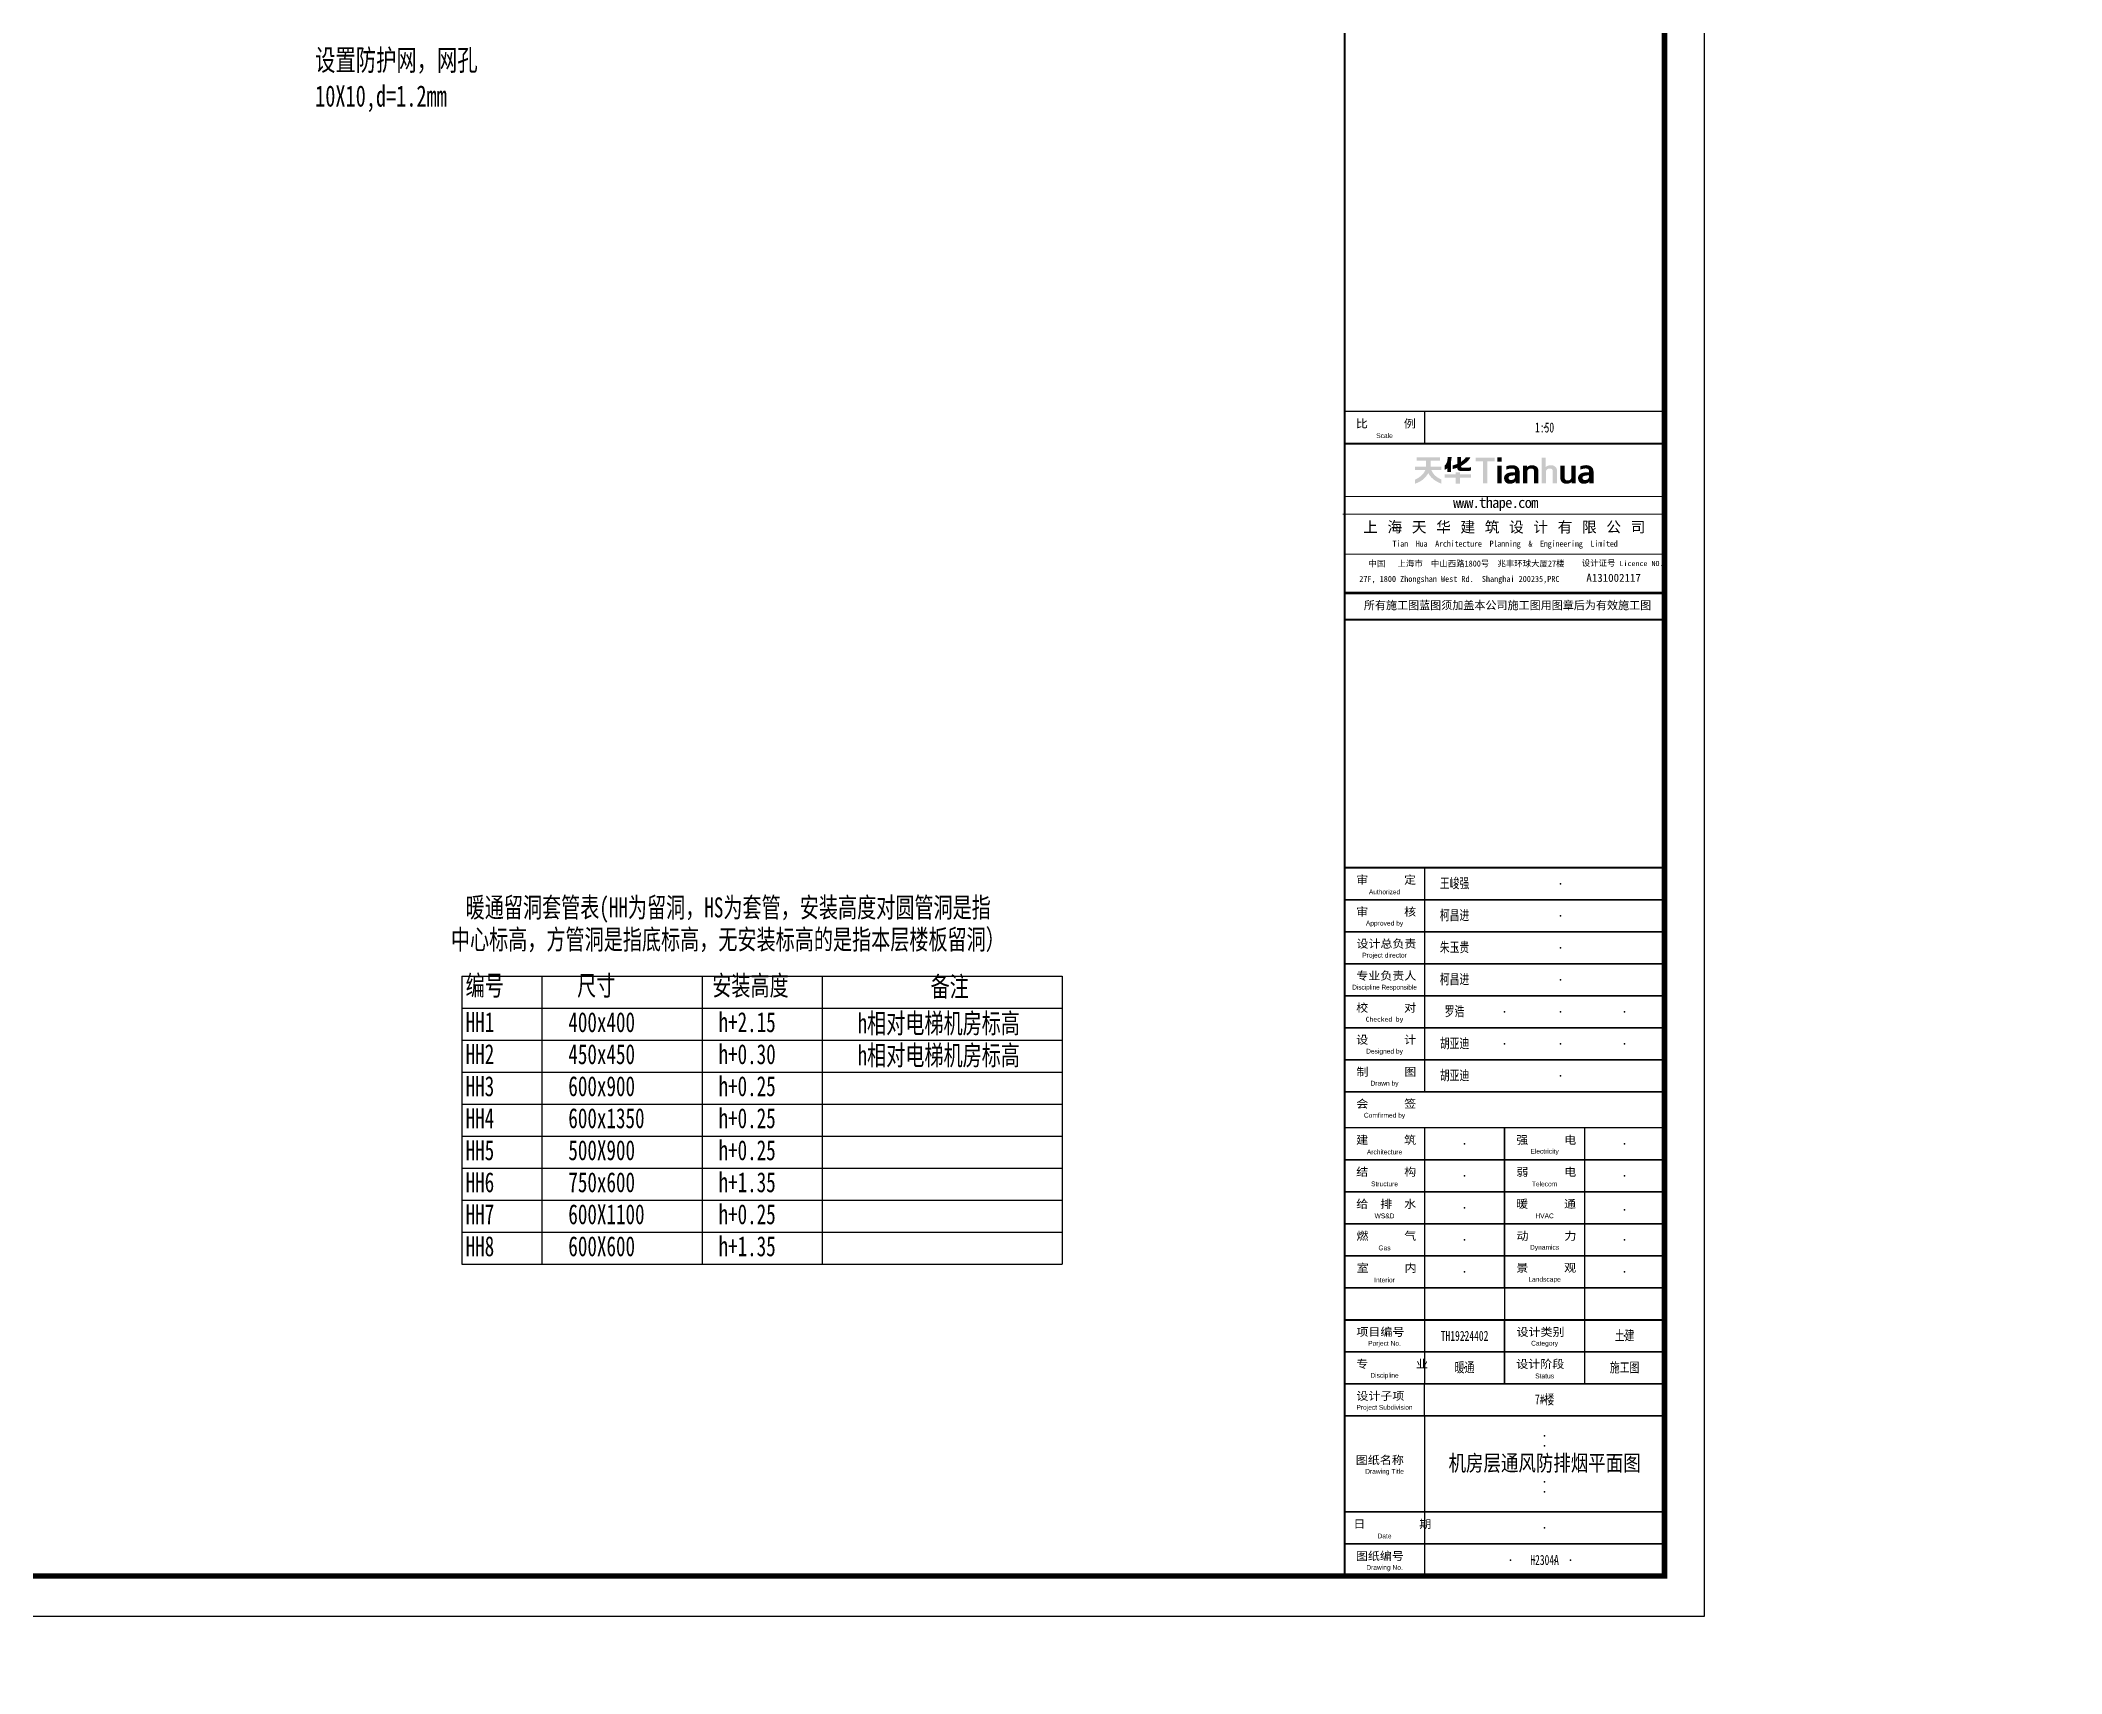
# Model space of a CAD drawing. Extents: x 3076 to 2381076, y 96010 to 1796010.
# Drawn here: x 412408 to 437664, y 864356 to 884762 of the extents above; entities that cross this region are included whole.
import ezdxf
from ezdxf.enums import TextEntityAlignment as Align

# ---------------------------------------------------------------- set-up
doc = ezdxf.new("R2010")
doc.units = 0
doc.header["$LTSCALE"] = 1000
doc.layers.get('0').update_dxf_attribs({"linetype": 'CONTINUOUS'})
for name, color, linetype in [('C-SHET-LOGO', 7, 'CONTINUOUS'), ('C-SHET-SHET', 7, 'CONTINUOUS'), ('H-DIMS', 7, 'CONTINUOUS'), ('H-HOBU-DIMS', 7, 'CONTINUOUS')]:
    doc.layers.add(name, color=color, linetype=linetype)
doc.layers.add('内框', color=8, linetype='CONTINUOUS', plot=False)
doc.styles.add('STYLEP4', font='')
doc.styles.add('TH-STYLE1', font='', dxfattribs={"width": 0.7})
doc.styles.add('TH-STYLE2', font='', dxfattribs={"width": 0.8})
doc.styles.add('TH-STYLEP5', font='')
doc.styles.add('TuKuang', font='', dxfattribs={"width": 1.1})
doc.styles.add('黑体', font='simhei.ttf')
doc.styles.get('STYLEP4').set_extended_font_data('Century Gothic')
doc.styles.get('TH-STYLE1').set_extended_font_data('SimSun')
doc.styles.get('TH-STYLE2').set_extended_font_data('SimSun')
doc.styles.get('TH-STYLEP5').set_extended_font_data('SimSun')
doc.styles.get('TuKuang').set_extended_font_data('SimSun')

# ---------------------------------------------------------------- blocks, each defined once
blk = doc.blocks.new('THAPE_A0L_inner')
at = {"layer": '内框'}
blk.add_lwpolyline([(0, 0), (1189, 0), (1189, 841), (0, 841)], close=True, dxfattribs=at)
at = {"layer": '内框', "const_width": 1.4}
blk.add_lwpolyline([(25, 831), (25, 10), (1179, 10), (1179, 831)], close=True, dxfattribs=at)
at = {"layer": '内框', "const_width": 0.5}
blk.add_lwpolyline([(1099, 831), (1099, 10)], dxfattribs=at)
at = {"layer": '内框', "style": '黑体', "width": 0.8}
blk.add_attdef('内框名称', (66.25, 846.96), '', height=9, dxfattribs=at)
blk = doc.blocks.new('TH')
at = {"linetype": 'Continuous'}
h = blk.add_hatch(color=256, dxfattribs=at)
h.dxf.hatch_style = 1
h.paths.add_polyline_path([(2.82, 2.83), (2.82, 2.98), (1.76, 2.98), (1.22, 2.98), (0.16, 2.98), (0.16, 2.83), (0.16, 2.76), (0.16, 2.61), (0.59, 2.61), (0.81, 2.61), (1.24, 2.61), (1.24, 2.34), (1.24, 2.21), (1.24, 1.92), (0.74, 1.92), (0.5, 1.92), (0, 1.92), (0, 1.54), (0.69, 1.54), (1.11, 1.54), (1.15, 1.54), (1.09, 1.43), (1.07, 1.39), (1.04, 1.32), (1.01, 1.28), (1, 1.27), (0.98, 1.23), (0.93, 1.15), (0.9, 1.12), (0.74, 0.94), (0.69, 0.89), (0.61, 0.83), (0.57, 0.8), (0.47, 0.72), (0.41, 0.68), (0.35, 0.64), (0.32, 0.63), (0.26, 0.59), (0, 0.46), (0, 0), (0.14, 0.05), (0.19, 0.07), (0.3, 0.11), (0.39, 0.16), (0.43, 0.18), (0.52, 0.22), (0.58, 0.26), (0.61, 0.28), (0.68, 0.32), (0.82, 0.41), (0.87, 0.45), (0.99, 0.56), (1.07, 0.64), (1.12, 0.68), (1.2, 0.76), (1.26, 0.85), (1.33, 0.94), (1.42, 1.08), (1.44, 1.11), (1.49, 1.19), (1.55, 1.08), (1.58, 1.04), (1.63, 0.96), (1.69, 0.88), (1.7, 0.86), (1.87, 0.67), (1.91, 0.64), (1.98, 0.57), (2.07, 0.49), (2.12, 0.45), (2.21, 0.38), (2.3, 0.32), (2.38, 0.28), (2.41, 0.26), (2.48, 0.21), (2.55, 0.18), (2.59, 0.16), (2.66, 0.12), (2.78, 0.07), (2.84, 0.05), (2.98, 0), (2.98, 0.2), (2.98, 0.28), (2.98, 0.46), (2.79, 0.56), (2.75, 0.58), (2.65, 0.63), (2.62, 0.65), (2.6, 0.66), (2.48, 0.74), (2.41, 0.79), (2.37, 0.83), (2.28, 0.9), (2.24, 0.94), (2.22, 0.97), (2.17, 1.01), (2.09, 1.11), (2.05, 1.16), (1.98, 1.27), (1.91, 1.36), (1.89, 1.42), (1.84, 1.54), (2.98, 1.54), (2.98, 1.92), (2.48, 1.92), (2.24, 1.92), (1.74, 1.92), (1.74, 2.61), (2.18, 2.61), (2.39, 2.61), (2.82, 2.61), (2.82, 2.76)])
h = blk.add_hatch(color=256, dxfattribs=at)
h.dxf.hatch_style = 1
h.paths.add_polyline_path([(4.07, 2.55), (4.12, 2.88), (4.12, 3), (3.95, 3), (3.87, 3), (3.68, 3), (3.68, 2.95), (3.68, 2.93), (3.68, 2.89), (3.65, 2.65), (3.64, 2.58), (3.61, 2.46), (3.57, 2.36), (3.55, 2.32), (3.5, 2.23), (3.45, 2.17), (3.33, 2.03), (3.33, 1.84), (3.33, 1.75), (3.33, 1.55), (3.52, 1.65), (3.64, 1.73), (3.64, 1.56), (3.64, 1.49), (3.64, 1.31), (4.07, 1.31), (4.07, 1.81), (4.07, 2.06)])
h = blk.add_hatch(color=256, dxfattribs=at)
h.dxf.hatch_style = 1
h.paths.add_polyline_path([(5.51, 2.19), (5.52, 2.19), (5.54, 2.21), (5.64, 2.28), (5.69, 2.32), (5.79, 2.4), (5.88, 2.49), (5.93, 2.54), (6.02, 2.63), (6.16, 2.8), (6.19, 2.86), (6.21, 2.89), (6.24, 2.96), (6.03, 2.96), (5.93, 2.96), (5.73, 2.96), (5.6, 2.8), (5.56, 2.76), (5.53, 2.74), (5.49, 2.7), (5.4, 2.62), (5.35, 2.59), (5.2, 2.46), (5.2, 2.69), (5.2, 2.79), (5.2, 3), (5.02, 3), (4.93, 3), (4.76, 3), (4.76, 2.69), (4.76, 2.54), (4.76, 2.23), (4.69, 2.2), (4.65, 2.19), (4.58, 2.16), (4.53, 2.14), (4.51, 2.14), (4.25, 2.06), (4.25, 1.91), (4.25, 1.83), (4.25, 1.65), (4.44, 1.7), (4.48, 1.71), (4.56, 1.73), (4.63, 1.76), (4.67, 1.77), (4.77, 1.8), (4.77, 1.74), (4.77, 1.72), (4.8, 1.65), (4.8, 1.63), (4.82, 1.6), (4.86, 1.55), (4.89, 1.51), (4.92, 1.49), (4.97, 1.47), (5.01, 1.46), (5.13, 1.42), (5.5, 1.42), (5.69, 1.42), (6.06, 1.42), (6.15, 1.44), (6.19, 1.45), (6.31, 1.5), (6.31, 1.66), (6.31, 1.73), (6.31, 1.87), (6.23, 1.84), (6.19, 1.83), (6.12, 1.8), (6.06, 1.79), (5.78, 1.79), (5.64, 1.79), (5.35, 1.79), (5.31, 1.8), (5.28, 1.81), (5.24, 1.84), (5.23, 1.87), (5.22, 1.89), (5.2, 1.92), (5.2, 1.95), (5.2, 1.97), (5.21, 2), (5.3, 2.05), (5.34, 2.08)])
h = blk.add_hatch(color=256, dxfattribs=at)
h.dxf.hatch_style = 1
h.paths.add_polyline_path([(8.18, 2.52), (8.68, 2.52), (9, 2.52), (9, 2.95), (6.84, 2.95), (6.84, 2.52), (7.66, 2.52), (7.66, 1.53), (7.66, 1.04), (7.66, 0.04), (8.18, 0.04), (8.18, 1.03), (8.18, 1.53)])
h = blk.add_hatch(color=256, dxfattribs=at)
h.dxf.hatch_style = 1
h.paths.add_polyline_path([(9.8, 2.97), (9.29, 2.97), (9.29, 2.5), (9.8, 2.5)])
h = blk.add_hatch(color=256, dxfattribs=at)
h.dxf.hatch_style = 1
h.paths.add_polyline_path([(15.18, 1.71), (15.19, 1.71), (15.28, 1.71), (15.3, 1.71), (15.34, 1.7), (15.38, 1.69), (15.4, 1.68), (15.42, 1.67), (15.43, 1.67), (15.44, 1.66), (15.45, 1.65), (15.46, 1.65), (15.47, 1.64), (15.47, 1.64), (15.48, 1.63), (15.48, 1.63), (15.49, 1.62), (15.49, 1.62), (15.5, 1.61), (15.51, 1.59), (15.51, 1.59), (15.52, 1.58), (15.53, 1.56), (15.54, 1.53), (15.55, 1.49), (15.55, 0.04), (16.05, 0.04), (16.05, 1.53), (16.05, 1.53), (16.04, 1.59), (16.04, 1.59), (16.03, 1.63), (16.03, 1.63), (16.02, 1.66), (16.01, 1.69), (16.01, 1.69), (16, 1.71), (15.99, 1.73), (15.98, 1.75), (15.97, 1.77), (15.96, 1.79), (15.95, 1.81), (15.95, 1.81), (15.94, 1.82), (15.94, 1.82), (15.93, 1.83), (15.92, 1.85), (15.92, 1.85), (15.91, 1.86), (15.91, 1.86), (15.9, 1.87), (15.9, 1.87), (15.89, 1.88), (15.89, 1.88), (15.88, 1.89), (15.88, 1.89), (15.87, 1.9), (15.87, 1.9), (15.86, 1.91), (15.86, 1.91), (15.85, 1.92), (15.85, 1.92), (15.84, 1.93), (15.82, 1.94), (15.81, 1.95), (15.8, 1.96), (15.78, 1.97), (15.75, 1.98), (15.75, 1.99), (15.74, 1.99), (15.73, 2), (15.71, 2.01), (15.69, 2.02), (15.68, 2.02), (15.65, 2.03), (15.62, 2.04), (15.59, 2.05), (15.59, 2.05), (15.55, 2.06), (15.55, 2.06), (15.5, 2.07), (15.5, 2.07), (15.4, 2.08), (15.31, 2.08), (15.3, 2.08), (15.21, 2.07), (15.21, 2.07), (15.15, 2.06), (15.15, 2.06), (15.11, 2.05), (15.11, 2.05), (15.08, 2.04), (15.05, 2.03), (15.02, 2.02), (15.02, 2.02), (15, 2.01), (14.97, 2), (14.97, 2), (14.96, 1.99), (14.94, 1.98), (14.92, 1.97), (14.91, 1.97), (14.9, 1.96), (14.88, 1.95), (14.87, 1.95), (14.86, 1.94), (14.85, 1.93), (14.84, 1.93), (14.83, 1.91), (14.82, 1.91), (14.8, 1.9), (14.78, 1.89), (14.78, 2.95), (14.32, 2.95), (14.32, 0.04), (14.82, 0.04), (14.82, 1.45), (14.83, 1.49), (14.84, 1.51), (14.85, 1.53), (14.86, 1.55), (14.87, 1.56), (14.87, 1.56), (14.88, 1.57), (14.88, 1.57), (14.89, 1.58), (14.89, 1.58), (14.9, 1.59), (14.9, 1.59), (14.91, 1.6), (14.91, 1.6), (14.92, 1.61), (14.92, 1.61), (14.93, 1.61), (14.94, 1.63), (14.94, 1.63), (14.95, 1.64), (14.97, 1.64), (14.98, 1.64), (14.99, 1.65), (15.01, 1.66), (15.03, 1.67), (15.06, 1.68), (15.09, 1.69), (15.12, 1.7)])
h = blk.add_hatch(color=256, dxfattribs=at)
h.dxf.hatch_style = 1
h.paths.add_polyline_path([(6.31, 0.92), (6.31, 1.07), (5.81, 1.07), (5.56, 1.07), (5.06, 1.07), (5.06, 1.28), (4.59, 1.28), (4.59, 1.07), (3.33, 1.07), (3.33, 0.69), (4.09, 0.69), (4.59, 0.69), (4.59, 0.01), (5.06, 0.01), (5.06, 0.69), (5.56, 0.69), (5.81, 0.69), (6.31, 0.69), (6.31, 0.84)])
h = blk.add_hatch(color=256, dxfattribs=at)
h.dxf.hatch_style = 1
h.paths.add_polyline_path([(9.8, 2.04), (9.29, 2.04), (9.29, 1.25), (9.29, 0.04), (9.8, 0.04)])
h = blk.add_hatch(color=256, dxfattribs=at)
h.dxf.hatch_style = 1
h.paths.add_polyline_path([(11.51, 1.95), (11.5, 1.96), (11.49, 1.96), (11.48, 1.97), (11.47, 1.97), (11.46, 1.98), (11.45, 1.98), (11.44, 1.99), (11.43, 1.99), (11.42, 2), (11.41, 2), (11.4, 2.01), (11.39, 2.01), (11.38, 2.02), (11.37, 2.02), (11.34, 2.03), (11.34, 2.03), (11.31, 2.04), (11.31, 2.04), (11.27, 2.05), (11.27, 2.05), (11.23, 2.06), (11.23, 2.06), (11.17, 2.07), (11.17, 2.07), (11.06, 2.08), (11.05, 2.09), (10.93, 2.08), (10.92, 2.08), (10.78, 2.07), (10.78, 2.07), (10.7, 2.06), (10.7, 2.06), (10.64, 2.05), (10.64, 2.05), (10.59, 2.04), (10.59, 2.04), (10.55, 2.03), (10.5, 2.02), (10.5, 2.02), (10.47, 2.01), (10.43, 2), (10.43, 2), (10.4, 1.99), (10.4, 1.99), (10.37, 1.98), (10.37, 1.98), (10.34, 1.97), (10.34, 1.97), (10.31, 1.97), (10.31, 1.58), (10.32, 1.58), (10.33, 1.58), (10.35, 1.59), (10.36, 1.59), (10.37, 1.6), (10.4, 1.61), (10.4, 1.61), (10.43, 1.62), (10.43, 1.62), (10.46, 1.63), (10.46, 1.63), (10.49, 1.64), (10.53, 1.65), (10.53, 1.65), (10.56, 1.66), (10.6, 1.67), (10.6, 1.67), (10.64, 1.68), (10.69, 1.69), (10.75, 1.7), (10.84, 1.71), (10.85, 1.71), (10.99, 1.71), (10.99, 1.71), (11.05, 1.7), (11.09, 1.69), (11.12, 1.68), (11.12, 1.68), (11.15, 1.67), (11.17, 1.66), (11.18, 1.66), (11.19, 1.65), (11.2, 1.64), (11.21, 1.64), (11.22, 1.63), (11.22, 1.63), (11.23, 1.62), (11.23, 1.62), (11.24, 1.61), (11.24, 1.61), (11.25, 1.6), (11.25, 1.6), (11.26, 1.59), (11.27, 1.57), (11.27, 1.57), (11.28, 1.56), (11.29, 1.54), (11.3, 1.51), (11.3, 1.51), (11.31, 1.48), (11.31, 1.46), (11.31, 1.4), (11.31, 1.28), (11.19, 1.28), (11.05, 1.28), (10.86, 1.27), (10.86, 1.27), (10.76, 1.26), (10.76, 1.26), (10.69, 1.25), (10.69, 1.25), (10.64, 1.24), (10.64, 1.24), (10.6, 1.23), (10.6, 1.23), (10.56, 1.22), (10.56, 1.22), (10.53, 1.21), (10.53, 1.21), (10.5, 1.2), (10.5, 1.2), (10.47, 1.19), (10.47, 1.19), (10.45, 1.18), (10.42, 1.17), (10.42, 1.17), (10.41, 1.16), (10.4, 1.16), (10.39, 1.15), (10.38, 1.15), (10.37, 1.14), (10.36, 1.14), (10.35, 1.13), (10.34, 1.12), (10.33, 1.12), (10.32, 1.11), (10.31, 1.11), (10.31, 1.11), (10.3, 1.1), (10.29, 1.09), (10.28, 1.08), (10.27, 1.08), (10.27, 1.08), (10.26, 1.07), (10.26, 1.07), (10.25, 1.06), (10.25, 1.06), (10.24, 1.05), (10.24, 1.05), (10.23, 1.04), (10.23, 1.04), (10.22, 1.03), (10.22, 1.03), (10.21, 1.02), (10.2, 1.01), (10.2, 1.01), (10.19, 0.99), (10.18, 0.98), (10.17, 0.97), (10.17, 0.97), (10.16, 0.95), (10.16, 0.95), (10.15, 0.93), (10.14, 0.92), (10.14, 0.92), (10.13, 0.89), (10.12, 0.87), (10.12, 0.87), (10.11, 0.85), (10.11, 0.85), (10.1, 0.81), (10.1, 0.81), (10.09, 0.77), (10.07, 0.7), (10.07, 0.55), (10.09, 0.48), (10.09, 0.48), (10.1, 0.43), (10.1, 0.43), (10.11, 0.39), (10.11, 0.39), (10.12, 0.36), (10.12, 0.36), (10.13, 0.34), (10.13, 0.34), (10.14, 0.32), (10.14, 0.32), (10.15, 0.3), (10.15, 0.3), (10.16, 0.28), (10.16, 0.28), (10.17, 0.26), (10.17, 0.26), (10.18, 0.24), (10.18, 0.24), (10.19, 0.23), (10.19, 0.23), (10.2, 0.22), (10.21, 0.2), (10.21, 0.2), (10.22, 0.19), (10.22, 0.19), (10.23, 0.18), (10.23, 0.18), (10.24, 0.17), (10.24, 0.17), (10.25, 0.16), (10.25, 0.16), (10.26, 0.15), (10.26, 0.15), (10.27, 0.14), (10.27, 0.14), (10.28, 0.13), (10.28, 0.13), (10.29, 0.12), (10.3, 0.11), (10.31, 0.1), (10.32, 0.1), (10.33, 0.09), (10.34, 0.08), (10.35, 0.08), (10.36, 0.07), (10.37, 0.06), (10.38, 0.06), (10.39, 0.05), (10.4, 0.05), (10.41, 0.04), (10.41, 0.04), (10.44, 0.03), (10.46, 0.02), (10.46, 0.02), (10.5, 0.01), (10.5, 0.01), (10.54, 0), (10.61, -0.01), (10.8, -0.01), (10.89, 0), (10.93, 0.01), (10.98, 0.02), (10.98, 0.02), (11.01, 0.03), (11.05, 0.04), (11.06, 0.04), (11.07, 0.05), (11.1, 0.06), (11.11, 0.06), (11.12, 0.07), (11.13, 0.07), (11.14, 0.08), (11.15, 0.08), (11.16, 0.09), (11.17, 0.09), (11.18, 0.1), (11.19, 0.1), (11.2, 0.11), (11.21, 0.12), (11.21, 0.12), (11.23, 0.13), (11.24, 0.14), (11.24, 0.14), (11.25, 0.15), (11.25, 0.15), (11.26, 0.16), (11.26, 0.16), (11.28, 0.17), (11.29, 0.18), (11.29, 0.18), (11.3, 0.19), (11.3, 0.19), (11.31, 0.2), (11.36, 0.24), (11.36, 0.04), (11.82, 0.04), (11.82, 1.29), (11.82, 1.31), (11.81, 1.39), (11.81, 1.39), (11.8, 1.46), (11.8, 1.46), (11.79, 1.5), (11.78, 1.55), (11.78, 1.55), (11.77, 1.58), (11.77, 1.58), (11.76, 1.61), (11.76, 1.61), (11.75, 1.64), (11.75, 1.64), (11.74, 1.66), (11.74, 1.66), (11.73, 1.68), (11.72, 1.71), (11.72, 1.71), (11.71, 1.72), (11.7, 1.74), (11.7, 1.74), (11.69, 1.76), (11.69, 1.76), (11.68, 1.78), (11.68, 1.78), (11.67, 1.79), (11.66, 1.81), (11.66, 1.81), (11.65, 1.82), (11.65, 1.82), (11.64, 1.83), (11.64, 1.83), (11.63, 1.84), (11.62, 1.86), (11.62, 1.86), (11.61, 1.87), (11.61, 1.87), (11.6, 1.88), (11.6, 1.88), (11.59, 1.89), (11.59, 1.89), (11.58, 1.9), (11.57, 1.9), (11.55, 1.91), (11.55, 1.92), (11.54, 1.93), (11.53, 1.93), (11.51, 1.94)])
h.paths.add_polyline_path([(11.04, 0.92), (11.31, 0.93), (11.31, 0.76), (11.31, 0.74), (11.3, 0.72), (11.29, 0.69), (11.28, 0.66), (11.27, 0.64), (11.26, 0.62), (11.25, 0.6), (11.25, 0.6), (11.24, 0.59), (11.24, 0.58), (11.23, 0.58), (11.23, 0.57), (11.22, 0.56), (11.22, 0.56), (11.21, 0.55), (11.21, 0.55), (11.2, 0.54), (11.2, 0.54), (11.19, 0.53), (11.19, 0.53), (11.18, 0.52), (11.17, 0.51), (11.16, 0.5), (11.15, 0.5), (11.14, 0.49), (11.13, 0.48), (11.12, 0.48), (11.11, 0.47), (11.09, 0.46), (11.06, 0.45), (11.06, 0.45), (11.04, 0.44), (11.01, 0.43), (10.97, 0.42), (10.92, 0.41), (10.91, 0.41), (10.84, 0.41), (10.81, 0.41), (10.76, 0.41), (10.72, 0.42), (10.69, 0.43), (10.67, 0.44), (10.67, 0.45), (10.66, 0.45), (10.64, 0.46), (10.64, 0.47), (10.63, 0.48), (10.63, 0.48), (10.62, 0.49), (10.61, 0.51), (10.61, 0.51), (10.6, 0.52), (10.59, 0.55), (10.58, 0.57), (10.58, 0.58), (10.57, 0.62), (10.57, 0.67), (10.57, 0.69), (10.57, 0.71), (10.58, 0.72), (10.59, 0.74), (10.59, 0.74), (10.6, 0.76), (10.61, 0.78), (10.62, 0.79), (10.62, 0.79), (10.63, 0.8), (10.63, 0.8), (10.64, 0.81), (10.64, 0.81), (10.65, 0.82), (10.65, 0.82), (10.67, 0.83), (10.69, 0.84), (10.71, 0.85), (10.73, 0.86), (10.75, 0.87), (10.79, 0.88), (10.79, 0.88), (10.82, 0.89), (10.87, 0.9), (10.93, 0.91), (11.02, 0.92)], flags=16)
h = blk.add_hatch(color=256, dxfattribs=at)
h.dxf.hatch_style = 1
h.paths.add_polyline_path([(12.71, 1.48), (12.72, 1.5), (12.72, 1.5), (12.73, 1.52), (12.73, 1.52), (12.74, 1.54), (12.74, 1.54), (12.75, 1.55), (12.75, 1.55), (12.76, 1.57), (12.76, 1.57), (12.77, 1.58), (12.77, 1.58), (12.78, 1.59), (12.78, 1.59), (12.8, 1.61), (12.81, 1.62), (12.83, 1.63), (12.84, 1.64), (12.85, 1.64), (12.87, 1.65), (12.88, 1.65), (12.89, 1.66), (12.9, 1.66), (12.91, 1.67), (12.94, 1.68), (12.94, 1.68), (12.97, 1.69), (13.01, 1.7), (13.07, 1.71), (13.11, 1.71), (13.15, 1.71), (13.18, 1.71), (13.23, 1.7), (13.26, 1.69), (13.28, 1.68), (13.29, 1.68), (13.3, 1.67), (13.31, 1.67), (13.32, 1.66), (13.33, 1.66), (13.33, 1.66), (13.34, 1.65), (13.34, 1.65), (13.35, 1.64), (13.35, 1.64), (13.36, 1.63), (13.36, 1.63), (13.37, 1.62), (13.37, 1.62), (13.38, 1.61), (13.38, 1.61), (13.39, 1.6), (13.4, 1.58), (13.4, 1.58), (13.41, 1.56), (13.41, 1.56), (13.42, 1.54), (13.43, 1.51), (13.44, 1.44), (13.44, 0.04), (13.94, 0.04), (13.94, 1.45), (13.93, 1.55), (13.93, 1.55), (13.92, 1.6), (13.92, 1.6), (13.91, 1.64), (13.91, 1.64), (13.9, 1.67), (13.9, 1.67), (13.89, 1.7), (13.89, 1.7), (13.88, 1.72), (13.88, 1.72), (13.87, 1.74), (13.87, 1.74), (13.86, 1.76), (13.86, 1.76), (13.85, 1.78), (13.85, 1.78), (13.84, 1.8), (13.84, 1.8), (13.83, 1.81), (13.83, 1.81), (13.82, 1.82), (13.81, 1.84), (13.81, 1.84), (13.8, 1.85), (13.8, 1.85), (13.79, 1.86), (13.79, 1.86), (13.78, 1.87), (13.77, 1.89), (13.77, 1.89), (13.76, 1.9), (13.76, 1.9), (13.75, 1.9), (13.74, 1.91), (13.73, 1.92), (13.73, 1.92), (13.72, 1.93), (13.72, 1.93), (13.71, 1.94), (13.71, 1.94), (13.7, 1.94), (13.69, 1.95), (13.68, 1.96), (13.68, 1.96), (13.67, 1.96), (13.66, 1.97), (13.65, 1.98), (13.65, 1.98), (13.64, 1.98), (13.63, 1.99), (13.62, 1.99), (13.61, 2), (13.6, 2), (13.59, 2.01), (13.58, 2.01), (13.57, 2.02), (13.56, 2.02), (13.53, 2.03), (13.52, 2.04), (13.51, 2.04), (13.47, 2.05), (13.44, 2.06), (13.44, 2.06), (13.38, 2.07), (13.38, 2.07), (13.29, 2.08), (13.29, 2.08), (13.19, 2.08), (13.09, 2.07), (13.09, 2.07), (13.04, 2.06), (13.04, 2.06), (13, 2.05), (13, 2.05), (12.96, 2.04), (12.96, 2.04), (12.93, 2.03), (12.93, 2.03), (12.9, 2.02), (12.9, 2.02), (12.89, 2.01), (12.88, 2.01), (12.87, 2), (12.86, 2), (12.85, 1.99), (12.84, 1.99), (12.83, 1.98), (12.82, 1.98), (12.81, 1.97), (12.8, 1.97), (12.79, 1.96), (12.77, 1.95), (12.76, 1.94), (12.74, 1.93), (12.73, 1.92), (12.72, 1.91), (12.7, 1.9), (12.69, 1.89), (12.66, 1.89), (12.66, 2.04), (12.2, 2.04), (12.2, 0.04), (12.71, 0.04)])
h = blk.add_hatch(color=256, dxfattribs=at)
h.dxf.hatch_style = 1
h.paths.add_polyline_path([(16.93, 2.04), (16.42, 2.04), (16.42, 0.56), (16.42, 0.56), (16.43, 0.55), (16.44, 0.49), (16.44, 0.49), (16.45, 0.45), (16.45, 0.45), (16.46, 0.42), (16.46, 0.42), (16.47, 0.39), (16.47, 0.39), (16.48, 0.37), (16.49, 0.34), (16.49, 0.34), (16.5, 0.32), (16.5, 0.32), (16.51, 0.31), (16.52, 0.29), (16.52, 0.29), (16.53, 0.27), (16.53, 0.27), (16.54, 0.26), (16.55, 0.24), (16.55, 0.24), (16.56, 0.23), (16.56, 0.23), (16.57, 0.22), (16.57, 0.22), (16.58, 0.21), (16.58, 0.21), (16.59, 0.2), (16.59, 0.2), (16.6, 0.19), (16.6, 0.19), (16.61, 0.18), (16.61, 0.18), (16.62, 0.17), (16.62, 0.17), (16.63, 0.16), (16.63, 0.16), (16.64, 0.15), (16.64, 0.15), (16.65, 0.14), (16.66, 0.13), (16.67, 0.12), (16.68, 0.12), (16.69, 0.11), (16.7, 0.1), (16.71, 0.1), (16.72, 0.09), (16.73, 0.08), (16.74, 0.08), (16.75, 0.07), (16.76, 0.07), (16.77, 0.06), (16.78, 0.06), (16.79, 0.05), (16.8, 0.05), (16.81, 0.04), (16.81, 0.04), (16.84, 0.03), (16.84, 0.03), (16.87, 0.02), (16.87, 0.02), (16.91, 0.01), (16.91, 0.01), (16.95, 0), (17.02, -0.01), (17.03, -0.01), (17.05, -0.02), (17.11, -0.02), (17.18, -0.01), (17.21, -0.01), (17.28, 0), (17.28, 0), (17.33, 0.01), (17.33, 0.01), (17.37, 0.02), (17.37, 0.02), (17.4, 0.03), (17.4, 0.03), (17.43, 0.04), (17.43, 0.04), (17.46, 0.05), (17.47, 0.05), (17.48, 0.06), (17.51, 0.07), (17.52, 0.07), (17.53, 0.08), (17.54, 0.08), (17.55, 0.09), (17.56, 0.1), (17.58, 0.11), (17.59, 0.11), (17.6, 0.12), (17.63, 0.14), (17.64, 0.14), (17.65, 0.15), (17.65, 0.15), (17.66, 0.17), (17.69, 0.18), (17.69, 0.04), (18.15, 0.04), (18.15, 2.04), (17.66, 2.04), (17.66, 0.62), (17.65, 0.58), (17.64, 0.56), (17.64, 0.56), (17.63, 0.54), (17.62, 0.53), (17.62, 0.53), (17.61, 0.52), (17.61, 0.52), (17.6, 0.51), (17.6, 0.51), (17.59, 0.5), (17.59, 0.5), (17.58, 0.49), (17.58, 0.49), (17.57, 0.48), (17.57, 0.48), (17.56, 0.47), (17.56, 0.47), (17.55, 0.46), (17.54, 0.45), (17.53, 0.44), (17.52, 0.44), (17.51, 0.43), (17.5, 0.42), (17.49, 0.42), (17.48, 0.41), (17.47, 0.41), (17.45, 0.4), (17.42, 0.39), (17.42, 0.39), (17.39, 0.38), (17.39, 0.38), (17.36, 0.37), (17.31, 0.36), (17.18, 0.36), (17.16, 0.36), (17.12, 0.37), (17.12, 0.37), (17.09, 0.38), (17.08, 0.39), (17.07, 0.39), (17.06, 0.4), (17.05, 0.4), (17.03, 0.41), (17.03, 0.42), (17.02, 0.43), (17.02, 0.43), (17.01, 0.44), (17.01, 0.44), (17, 0.45), (17, 0.45), (16.99, 0.46), (16.99, 0.46), (16.98, 0.47), (16.97, 0.49), (16.97, 0.49), (16.96, 0.5), (16.95, 0.52), (16.94, 0.55), (16.93, 0.59)])
h = blk.add_hatch(color=256, dxfattribs=at)
h.dxf.hatch_style = 1
h.paths.add_polyline_path([(20.19, 1.25), (20.19, 1.26), (20.18, 1.37), (20.17, 1.44), (20.17, 1.44), (20.16, 1.49), (20.15, 1.54), (20.15, 1.54), (20.14, 1.57), (20.14, 1.57), (20.13, 1.6), (20.13, 1.6), (20.12, 1.63), (20.12, 1.63), (20.11, 1.66), (20.11, 1.66), (20.1, 1.68), (20.1, 1.68), (20.09, 1.7), (20.09, 1.7), (20.08, 1.72), (20.08, 1.72), (20.07, 1.74), (20.07, 1.74), (20.06, 1.76), (20.06, 1.76), (20.05, 1.77), (20.04, 1.79), (20.04, 1.79), (20.03, 1.8), (20.02, 1.82), (20.02, 1.82), (20.01, 1.83), (20.01, 1.83), (20, 1.84), (20, 1.84), (19.99, 1.85), (19.99, 1.85), (19.98, 1.86), (19.98, 1.86), (19.97, 1.87), (19.97, 1.87), (19.96, 1.88), (19.96, 1.88), (19.95, 1.89), (19.95, 1.89), (19.94, 1.9), (19.94, 1.9), (19.93, 1.91), (19.93, 1.91), (19.92, 1.92), (19.92, 1.92), (19.91, 1.93), (19.91, 1.93), (19.9, 1.93), (19.89, 1.94), (19.88, 1.95), (19.88, 1.95), (19.87, 1.95), (19.86, 1.96), (19.85, 1.97), (19.85, 1.97), (19.84, 1.97), (19.83, 1.98), (19.82, 1.98), (19.81, 1.99), (19.8, 1.99), (19.79, 2), (19.78, 2), (19.77, 2.01), (19.76, 2.01), (19.73, 2.02), (19.72, 2.03), (19.71, 2.03), (19.68, 2.04), (19.68, 2.04), (19.64, 2.05), (19.64, 2.05), (19.6, 2.06), (19.6, 2.06), (19.54, 2.07), (19.54, 2.07), (19.43, 2.08), (19.41, 2.09), (19.31, 2.09), (19.29, 2.08), (19.15, 2.07), (19.15, 2.07), (19.07, 2.06), (19.07, 2.06), (19.01, 2.05), (19.01, 2.05), (18.96, 2.04), (18.91, 2.03), (18.91, 2.03), (18.87, 2.02), (18.87, 2.02), (18.84, 2.01), (18.8, 2), (18.8, 2), (18.77, 1.99), (18.77, 1.99), (18.74, 1.98), (18.74, 1.98), (18.71, 1.97), (18.71, 1.97), (18.68, 1.97), (18.68, 1.59), (18.68, 1.58), (18.72, 1.59), (18.73, 1.59), (18.74, 1.6), (18.77, 1.61), (18.77, 1.61), (18.8, 1.62), (18.8, 1.62), (18.83, 1.63), (18.83, 1.63), (18.86, 1.64), (18.9, 1.65), (18.9, 1.65), (18.93, 1.66), (18.97, 1.67), (18.97, 1.67), (19.01, 1.68), (19.06, 1.69), (19.12, 1.7), (19.21, 1.71), (19.23, 1.72), (19.34, 1.72), (19.35, 1.71), (19.42, 1.7), (19.46, 1.69), (19.49, 1.68), (19.51, 1.67), (19.52, 1.67), (19.53, 1.66), (19.54, 1.66), (19.55, 1.65), (19.56, 1.65), (19.56, 1.65), (19.57, 1.64), (19.58, 1.63), (19.59, 1.63), (19.59, 1.63), (19.6, 1.62), (19.6, 1.62), (19.61, 1.61), (19.61, 1.61), (19.62, 1.6), (19.63, 1.58), (19.63, 1.58), (19.64, 1.57), (19.65, 1.55), (19.65, 1.55), (19.66, 1.53), (19.67, 1.5), (19.68, 1.46), (19.68, 1.45), (19.68, 1.41), (19.68, 1.36), (19.68, 1.32), (19.68, 1.28), (19.51, 1.28), (19.37, 1.27), (19.23, 1.27), (19.23, 1.27), (19.13, 1.26), (19.13, 1.26), (19.06, 1.25), (19.06, 1.25), (19.01, 1.24), (19.01, 1.24), (18.97, 1.23), (18.97, 1.23), (18.93, 1.22), (18.93, 1.22), (18.89, 1.21), (18.89, 1.21), (18.86, 1.2), (18.86, 1.2), (18.84, 1.19), (18.81, 1.18), (18.81, 1.18), (18.8, 1.17), (18.79, 1.17), (18.78, 1.16), (18.77, 1.16), (18.76, 1.15), (18.75, 1.15), (18.74, 1.14), (18.73, 1.14), (18.72, 1.13), (18.71, 1.13), (18.7, 1.12), (18.69, 1.11), (18.68, 1.11), (18.67, 1.1), (18.66, 1.09), (18.65, 1.09), (18.65, 1.09), (18.64, 1.08), (18.64, 1.08), (18.63, 1.07), (18.63, 1.07), (18.62, 1.06), (18.62, 1.06), (18.61, 1.05), (18.61, 1.05), (18.6, 1.04), (18.6, 1.04), (18.59, 1.03), (18.59, 1.03), (18.58, 1.02), (18.58, 1.02), (18.57, 1.01), (18.57, 1.01), (18.56, 1), (18.56, 1), (18.55, 0.99), (18.55, 0.99), (18.54, 0.97), (18.54, 0.97), (18.53, 0.96), (18.53, 0.96), (18.52, 0.94), (18.52, 0.94), (18.51, 0.92), (18.51, 0.92), (18.5, 0.9), (18.5, 0.9), (18.49, 0.88), (18.49, 0.88), (18.48, 0.85), (18.48, 0.85), (18.47, 0.82), (18.47, 0.82), (18.46, 0.79), (18.46, 0.79), (18.44, 0.74), (18.44, 0.73), (18.44, 0.7), (18.44, 0.69), (18.43, 0.62), (18.44, 0.55), (18.44, 0.51), (18.45, 0.5), (18.46, 0.46), (18.46, 0.46), (18.47, 0.42), (18.47, 0.42), (18.48, 0.38), (18.48, 0.38), (18.49, 0.36), (18.5, 0.33), (18.5, 0.33), (18.51, 0.31), (18.51, 0.31), (18.52, 0.29), (18.52, 0.29), (18.53, 0.27), (18.53, 0.27), (18.54, 0.26), (18.55, 0.24), (18.55, 0.24), (18.56, 0.23), (18.57, 0.21), (18.57, 0.21), (18.58, 0.2), (18.58, 0.2), (18.59, 0.19), (18.59, 0.19), (18.6, 0.18), (18.61, 0.16), (18.61, 0.16), (18.62, 0.15), (18.62, 0.15), (18.63, 0.14), (18.64, 0.13), (18.65, 0.13), (18.65, 0.13), (18.66, 0.12), (18.66, 0.12), (18.67, 0.11), (18.67, 0.11), (18.68, 0.1), (18.69, 0.09), (18.7, 0.09), (18.7, 0.09), (18.71, 0.08), (18.72, 0.07), (18.73, 0.07), (18.74, 0.06), (18.75, 0.06), (18.76, 0.05), (18.77, 0.05), (18.78, 0.04), (18.79, 0.04), (18.8, 0.03), (18.8, 0.03), (18.83, 0.02), (18.83, 0.02), (18.87, 0.01), (18.87, 0.01), (18.91, 0), (18.91, 0), (18.97, -0.01), (18.98, -0.01), (19.16, -0.01), (19.16, -0.01), (19.17, -0.01), (19.25, 0), (19.25, 0), (19.3, 0.01), (19.35, 0.02), (19.35, 0.02), (19.38, 0.03), (19.38, 0.03), (19.41, 0.04), (19.41, 0.04), (19.44, 0.05), (19.44, 0.05), (19.47, 0.06), (19.48, 0.06), (19.49, 0.07), (19.5, 0.07), (19.51, 0.08), (19.52, 0.08), (19.53, 0.09), (19.54, 0.09), (19.55, 0.1), (19.56, 0.11), (19.56, 0.11), (19.58, 0.12), (19.59, 0.13), (19.59, 0.13), (19.61, 0.14), (19.62, 0.15), (19.62, 0.15), (19.63, 0.16), (19.63, 0.16), (19.64, 0.17), (19.64, 0.17), (19.65, 0.18), (19.65, 0.18), (19.66, 0.19), (19.66, 0.19), (19.67, 0.2), (19.67, 0.2), (19.68, 0.21), (19.68, 0.21), (19.69, 0.22), (19.69, 0.22), (19.7, 0.23), (19.7, 0.23), (19.72, 0.25), (19.72, 0.04), (20.19, 0.04)])
h.paths.add_polyline_path([(18.93, 0.68), (18.94, 0.69), (18.95, 0.72), (18.95, 0.72), (18.96, 0.75), (18.97, 0.77), (18.97, 0.77), (18.98, 0.78), (18.98, 0.78), (18.99, 0.79), (18.99, 0.79), (19, 0.8), (19, 0.8), (19.01, 0.81), (19.01, 0.81), (19.02, 0.82), (19.02, 0.82), (19.03, 0.82), (19.04, 0.83), (19.05, 0.84), (19.05, 0.84), (19.06, 0.84), (19.07, 0.85), (19.1, 0.86), (19.11, 0.86), (19.12, 0.87), (19.15, 0.88), (19.19, 0.89), (19.24, 0.9), (19.3, 0.91), (19.39, 0.92), (19.4, 0.93), (19.51, 0.93), (19.59, 0.93), (19.63, 0.93), (19.68, 0.93), (19.68, 0.78), (19.68, 0.77), (19.67, 0.73), (19.67, 0.73), (19.66, 0.7), (19.65, 0.67), (19.64, 0.65), (19.64, 0.65), (19.63, 0.63), (19.63, 0.63), (19.62, 0.61), (19.62, 0.61), (19.61, 0.59), (19.61, 0.59), (19.6, 0.58), (19.6, 0.58), (19.59, 0.57), (19.59, 0.57), (19.58, 0.55), (19.58, 0.55), (19.57, 0.54), (19.57, 0.54), (19.56, 0.53), (19.56, 0.53), (19.55, 0.52), (19.55, 0.52), (19.54, 0.51), (19.53, 0.5), (19.52, 0.5), (19.52, 0.5), (19.51, 0.49), (19.5, 0.48), (19.49, 0.48), (19.48, 0.47), (19.47, 0.47), (19.46, 0.46), (19.45, 0.46), (19.43, 0.45), (19.4, 0.44), (19.37, 0.43), (19.34, 0.42), (19.29, 0.41), (19.25, 0.41), (19.17, 0.41), (19.13, 0.41), (19.09, 0.42), (19.06, 0.43), (19.05, 0.44), (19.04, 0.44), (19.03, 0.45), (19.02, 0.46), (19.02, 0.46), (19.01, 0.47), (19.01, 0.47), (19, 0.48), (19, 0.48), (18.99, 0.49), (18.99, 0.49), (18.98, 0.5), (18.98, 0.5), (18.97, 0.52), (18.97, 0.52), (18.96, 0.54), (18.95, 0.57), (18.95, 0.57), (18.94, 0.59), (18.93, 0.61)], flags=16)
blk = doc.blocks.new('LOGO2014')
blk.add_line((79.93, 44), (79.93, 30.83))
at = {"const_width": 0.5}
blk.add_lwpolyline([(80, 0), (0, 0), (0, 44), (80, 44)], close=True, dxfattribs=at)
at = {"lineweight": 9}
for points in [[(79.93, 0), (0, 0), (0, 44), (79.93, 44), (79.93, 0)], [(0, 30.83), (79.93, 30.83)], [(-0.39, 26.36), (79.55, 26.36)], [(-0.15, 16.36), (79.79, 16.36)], [(0, 6.52), (79.93, 6.52)]]:
    blk.add_lwpolyline(points, dxfattribs=at)
at = {"const_width": 0.5}
blk.add_lwpolyline([(0, 6.77), (80, 6.77)], dxfattribs=at)
at = {"linetype": 'Continuous', "xscale": 2.207590749970477, "yscale": 2.207590749970477, "zscale": 2.207590749970477}
blk.add_blockref('TH', (17.63, 34), dxfattribs=at)
at = {"attachment_point": 7}
for s, insert, char_height, style in [('{\\W1;\\T0.9;www.thape.com}', (27.11, 27.19), 2.6547, 'TH-STYLE2'), ('{\\fSTXihei|b0|i0|c0|p34;27F, 1800 Zhongshan West Rd.  Shanghai 200235,PRC}', (3.68, 8.96), 1.5, 'TH-STYLEP5'), ('{\\fSTXihei|b0|i0|c0|p34;A131002117}', (60.39, 9.45), 2, 'TH-STYLEP5')]:
    blk.add_mtext(s, dxfattribs=dict(at, insert=insert, char_height=char_height, style=style))
for s, insert, char_height, width, attachment_point, style in [('{\\fSimHei|b1|i0|c134|p2;\\W1;\\T1.1;上 海 天 华 建 筑 设 计 有 限 公 司}', (40.07, 23.02), 2.7, 80.9454, 5, 'TH-STYLE2'), ('{\\fSTXihei|b0|i0|c204|p2;\\T0.95;Tian\\fSTXihei|b0|i0|c238|p2; \\fSTXihei|b0|i0|c204|p2; Hua\\fSTXihei|b0|i0|c238|p2; \\fSTXihei|b0|i0|c204|p2; Architecture \\fSTXihei|b0|i0|c238|p2; \\fSTXihei|b0|i0|c204|p2;Planning \\fSTXihei|b0|i0|c238|p2; \\fSTXihei|b0|i0|c204|p2;& \\fSTXihei|b0|i0|c238|p2; \\fSTXihei|b0|i0|c204|p2;Engineering\\fSTXihei|b0|i0|c238|p2; \\fSTXihei|b0|i0|c204|p2; Limited}', (40.08, 18.76), 1.5, 54.8, 5, 'TH-STYLEP5'), ('{\\fSTXihei|b0|i0|c134|p2;中国   上海市  中山西路1800号  兆丰环球大厦27楼}', (5.97, 14.8), 1.5, 75.8521, 1, 'TH-STYLEP5'), ('{\\fSTXihei|b0|i0|c134|p2;设计证号 \\H0.8511x;Licence NO.}', (59.24, 14.92), 1.5, 37.0118, 1, 'TH-STYLEP5'), ('{\\fSTXihei|b0|i0|c134|p2;所有施工图蓝图须加盖本公司施工图用图章后为有效施工图}', (4.83, 4.64), 2.0231, 75.8521, 1, 'TH-STYLEP5')]:
    blk.add_mtext(s, dxfattribs=dict(insert=insert, char_height=char_height, width=width, attachment_point=attachment_point, style=style))
blk = doc.blocks.new('201311_THAPE_A0L')
for p, q in [((1119, 301), (1119, 293)), ((1119, 187), (1119, 179)), ((1119, 179), (1119, 171)), ((1119, 171), (1119, 163)), ((1119, 163), (1119, 155)), ((1119, 155), (1119, 147)), ((1119, 147), (1119, 139)), ((1119, 139), (1119, 131)), ((1119, 122), (1119, 114)), ((1159, 122), (1159, 114)), ((1119, 114), (1119, 106)), ((1159, 114), (1159, 106)), ((1119, 106), (1119, 98)), ((1159, 106), (1159, 98)), ((1119, 98), (1119, 90)), ((1159, 98), (1159, 90)), ((1119, 90), (1119, 74)), ((1159, 90), (1159, 82)), ((1139, 82), (1139, 74)), ((1159, 82), (1159, 74)), ((1119, 74), (1119, 66)), ((1159, 74), (1159, 66)), ((1119, 66), (1119, 58)), ((1159, 66), (1159, 58)), ((1119, 50), (1119, 58)), ((1119, 50), (1119, 26)), ((1119, 26), (1119, 18)), ((1119, 18), (1119, 10))]:
    blk.add_line(p, q)
for points in [[(0, 0), (1189, 0), (1189, 841), (0, 841)], [(1099, 301), (1099, 293), (1179, 293), (1179, 301)], [(1099, 187), (1099, 179), (1179, 179), (1179, 187)], [(1179, 131), (1099, 131), (1099, 187), (1179, 187)], [(1099, 179), (1099, 171), (1179, 171), (1179, 179)], [(1099, 171), (1099, 163), (1179, 163), (1179, 171)], [(1099, 163), (1099, 155), (1179, 155), (1179, 163)], [(1099, 155), (1099, 147), (1179, 147), (1179, 155)], [(1099, 147), (1099, 139), (1179, 139), (1179, 147)], [(1099, 139), (1099, 131), (1179, 131), (1179, 139)], [(1179, 82), (1099, 82), (1099, 131), (1179, 131)], [(1099, 122), (1099, 114), (1139, 114), (1139, 122)], [(1139, 122), (1139, 114), (1179, 114), (1179, 122)], [(1099, 114), (1099, 106), (1139, 106), (1139, 114)], [(1139, 114), (1139, 106), (1179, 106), (1179, 114)], [(1099, 106), (1099, 98), (1139, 98), (1139, 106)], [(1139, 106), (1139, 98), (1179, 98), (1179, 106)], [(1099, 98), (1099, 90), (1139, 90), (1139, 98)], [(1139, 98), (1139, 90), (1179, 90), (1179, 98)], [(1099, 90), (1099, 82), (1139, 82), (1139, 90)], [(1139, 90), (1139, 82), (1179, 82), (1179, 90)], [(1099, 74), (1099, 66), (1139, 66), (1139, 74)], [(1139, 74), (1139, 66), (1179, 66), (1179, 74)], [(1099, 66), (1099, 58), (1139, 58), (1139, 66)], [(1139, 66), (1139, 58), (1179, 58), (1179, 66)], [(1099, 58), (1099, 50), (1179, 50), (1179, 58)], [(1099, 50), (1099, 26), (1179, 26), (1179, 50)], [(1099, 26), (1099, 18), (1179, 18), (1179, 26)], [(1099, 18), (1099, 10), (1179, 10), (1179, 18)]]:
    blk.add_lwpolyline(points, close=True)
for points, const_width in [([(25, 831), (25, 10), (1179, 10), (1179, 831)], 1.4), ([(1179, 10), (1099, 10), (1099, 74), (1179, 74)], 0.5)]:
    blk.add_lwpolyline(points, close=True, dxfattribs=dict(const_width=const_width))
at = {"const_width": 0.5}
for points in [[(1099, 831), (1099, 10)], [(1099, 187), (1179, 187)]]:
    blk.add_lwpolyline(points, dxfattribs=at)
for p in [(1149, 297), (1127, 183), (1153, 183), (1127, 175), (1153, 175), (1127, 167), (1153, 167), (1127, 159), (1153, 159), (1127, 151), (1139, 151), (1153, 151), (1169, 151), (1127, 143), (1139, 143), (1153, 143), (1169, 143), (1127, 135), (1153, 135), (1129, 118), (1169, 118), (1129, 110), (1169, 110), (1129, 102), (1169, 101.5), (1129, 94), (1169, 94), (1129, 86), (1169, 86), (1129, 70), (1169, 70), (1129, 62), (1169, 62), (1149, 54), (1149, 45), (1149, 42.5), (1149, 38), (1149, 33.5), (1149, 31), (1149, 22), (1140.5, 14), (1140.5, 14), (1146.5, 14), (1151.5, 14), (1155.5, 14)]:
    blk.add_point(p)
at = {"layer": 'C-SHET-LOGO', "xscale": 1.000832973929552, "yscale": 1.000832973929552, "zscale": 1.000832973929552}
blk.add_blockref('LOGO2014', (1099, 248.96), dxfattribs=at)
at = {"style": 'TuKuang', "width": 1.1}
for s, p in [('比  \u3000\u3000例', (1101.84, 296.98)), ('审      定', (1101.92, 182.98)), ('审      核', (1101.91, 174.98)), ('设计总负责', (1101.96, 167)), ('专业负责人', (1101.94, 159)), ('校      对', (1101.92, 150.98)), ('设      计', (1101.91, 143.01)), ('制      图', (1101.98, 134.98)), ('会      签', (1101.93, 127)), ('建      筑', (1101.91, 117.98)), ('强      电', (1141.92, 117.97)), ('结      构', (1101.93, 109.98)), ('弱      电', (1141.93, 109.98)), ('给  排  水', (1101.93, 101.97)), ('暖      通', (1141.87, 102)), ('燃      气', (1101.96, 93.99)), ('动      力', (1141.98, 93.97)), ('室      内', (1102.04, 85.98)), ('景      观', (1141.92, 86.01)), ('项目编号', (1101.96, 69.98)), ('设计类别', (1141.98, 69.98)), ('专        业', (1101.91, 61.99)), ('设计阶段', (1141.92, 61.97)), ('设计子项', (1101.96, 53.99)), ('图纸名称', (1101.82, 37.97)), ('日         期', (1101.22, 21.99)), ('图纸编号', (1101.84, 13.98))]:
    blk.add_text(s, height=2, dxfattribs=at).set_placement(p)
at = {"style": 'STYLEP4'}
for s, p in [('Scale', (1109, 295)), ('Approved by', (1109, 173)), ('Project director', (1109, 165)), ('Designed by', (1109, 141)), ('Drawn by', (1109, 133)), ('Comfirmed by', (1109, 125)), ('Architecture', (1109, 116)), ('Electricity', (1149, 116)), ('Structure', (1109, 108)), ('Telecom', (1149, 108)), ('WS&D', (1109, 100)), ('HVAC', (1149, 100)), ('Gas', (1109, 92)), ('Dynamics', (1149, 92)), ('Interior', (1109, 84)), ('Landscape', (1149, 84)), ('Porject No.', (1109, 68)), ('Category', (1149, 68)), ('Discipline', (1109, 60)), ('Status', (1149, 60)), ('Drawing Title', (1109, 36)), ('Date', (1109, 20)), ('Drawing No.', (1109, 12))]:
    blk.add_text(s, height=1.2, dxfattribs=at).set_placement(p, align=Align.MIDDLE)
for s, style, width, p in [('Authorized', 'STYLEP4', 0.85, (1109, 181)), ('Discipline Responsible', 'STYLEP4', 0.8, (1109, 157)), ('Checked by', 'TuKuang', 1.1, (1109, 149)), ('Project Subdivision', 'STYLEP4', 0.9, (1109, 52))]:
    blk.add_text(s, height=1.2, dxfattribs=dict(style=style, width=width)).set_placement(p, align=Align.MIDDLE)

msp = doc.modelspace()

# ---------------------------------------------------------------- linework, layer by layer
at = {"layer": 'H-HOBU-DIMS'}
for p, q in [((417675, 873072), (425175, 873072)), ((417675, 873072), (417675, 869472)), ((418675, 873072), (418675, 869472)), ((420675, 873072), (420675, 869472)), ((422175, 873072), (422175, 869472)), ((425175, 873072), (425175, 869472)), ((417675, 872672), (425175, 872672)), ((417675, 872272), (425175, 872272)), ((417675, 871872), (425175, 871872)), ((417675, 871472), (425175, 871472)), ((417675, 871072), (425175, 871072)), ((417675, 871072), (425175, 871072)), ((417675, 870672), (425175, 870672)), ((417675, 870272), (425175, 870272)), ((417675, 870272), (425175, 870272)), ((417675, 869872), (425175, 869872)), ((417675, 869872), (425175, 869872)), ((417675, 869872), (425175, 869872)), ((417675, 869472), (425175, 869472))]:
    msp.add_line(p, q, dxfattribs=at)
at = {"layer": '内框', "const_width": 0.1}
msp.add_lwpolyline([(371503.9, 911272.4), (437601, 911272.4), (437601, 813688.7), (373058.5, 813688.7), (373058.5, 774121.3), (437664.1, 774121.3), (437664.1, 670351.4), (370946.1, 670351.4), (370946.1, 911272.4), (371503.9, 911272.4)], dxfattribs=at)

# ---------------------------------------------------------------- block references
at = {"layer": 'C-SHET-SHET', "xscale": 50, "yscale": 50, "zscale": 50}
msp.add_blockref('201311_THAPE_A0L', (373753.9, 865074.9), dxfattribs=at)
at = {"layer": '内框', "xscale": 50, "yscale": 50, "zscale": 50}
msp.add_blockref('THAPE_A0L_inner', (373753.9, 865074.9), dxfattribs=at)

# ---------------------------------------------------------------- texts
at = {"layer": 'C-SHET-SHET', "attachment_point": 5}
for s, insert, char_height, style in [('1:50', (431203.9, 879924.9), 125, 'TH-STYLE1'), ('王峻强', (430078.9, 874224.9), 125, 'TH-STYLE1'), ('柯昌进', (430078.9, 873824.9), 125, 'TH-STYLE1'), ('朱玉贵', (430078.9, 873424.9), 125, 'TH-STYLE1'), ('柯昌进', (430078.9, 873024.9), 125, 'TH-STYLE1'), ('罗浩', (430078.9, 872624.9), 125, 'TH-STYLE1'), ('胡亚迪', (430078.9, 872224.9), 125, 'TH-STYLE1'), ('胡亚迪', (430078.9, 871824.9), 125, 'TH-STYLE1'), ('TH19224402', (430203.9, 868574.9), 125, 'TH-STYLE1'), ('土建', (432203.9, 868574.9), 125, 'TH-STYLE1'), ('暖通', (430203.9, 868174.9), 125, 'TH-STYLE1'), ('施工图', (432203.9, 868174.9), 125, 'TH-STYLE1'), ('7#楼', (431203.9, 867774.9), 125, 'TH-STYLE1'), ('机房层通风防排烟平面图', (431203.9, 866974.9), 200, 'TH-STYLE2'), ('H2304A', (431203.9, 865774.9), 125, 'TH-STYLE1')]:
    msp.add_mtext(s, dxfattribs=dict(at, insert=insert, char_height=char_height, style=style))
at = {"layer": 'H-DIMS', "color": 7, "style": 'TH-STYLE1', "width": 0.7}
for s, height, p in [('设置防护网，网孔', 265.82, (415840.8, 884385.2)), ('10X10,d=1.2mm', 265.823, (415840.8, 883935.1))]:
    msp.add_text(s, height=height, dxfattribs=at).set_placement(p)
at = {"layer": 'H-HOBU-DIMS', "char_height": 250, "attachment_point": 1, "style": 'TH-STYLE1'}
for s, insert in [('暖通留洞套管表(HH为留洞，HS为套管，安装高度对圆管洞是指', (417721.2, 874054.1)), ('                            中心标高，方管洞是指底标高，无安装标高的是指本层楼板留洞）', (414204, 873654.1)), ('编号', (417721.2, 873078.5)), ('尺寸', (419114.4, 873078.5)), ('安装高度', (420803.1, 873078.5)), ('备注', (423531.6, 873064.2)), ('HH1', (417721.2, 872620.6)), ('400x400', (419004.8, 872620.6)), ('h+2.15', (420881.8, 872620.6)), ('h相对电梯机房标高', (422619.1, 872606.3)), ('HH2', (417721.2, 872220.6)), ('450x450', (419004.8, 872220.6)), ('h+0.30', (420881.8, 872220.6)), ('h相对电梯机房标高', (422619.1, 872206.3)), ('HH3', (417721.2, 871820.6)), ('600x900', (419004.8, 871820.6)), ('h+0.25', (420881.8, 871820.6)), ('HH4', (417721.2, 871420.6)), ('600x1350', (419004.8, 871420.6)), ('h+0.25', (420881.8, 871420.6)), ('HH5', (417721.2, 871020.6)), ('500X900', (419004.8, 871020.6)), ('h+0.25', (420881.8, 871020.6)), ('HH6', (417721.2, 870620.6)), ('750x600', (419004.8, 870620.6)), ('h+1.35', (420881.8, 870620.6)), ('HH7', (417721.2, 870220.6)), ('600X1100', (419004.8, 870220.6)), ('h+0.25', (420881.8, 870220.6)), ('h+1.35', (420881.8, 869820.6)), ('HH8', (417721.2, 869820.6)), ('600X600', (419004.8, 869820.6))]:
    msp.add_mtext(s, dxfattribs=dict(at, insert=insert))

doc.saveas('drawing.dxf')
